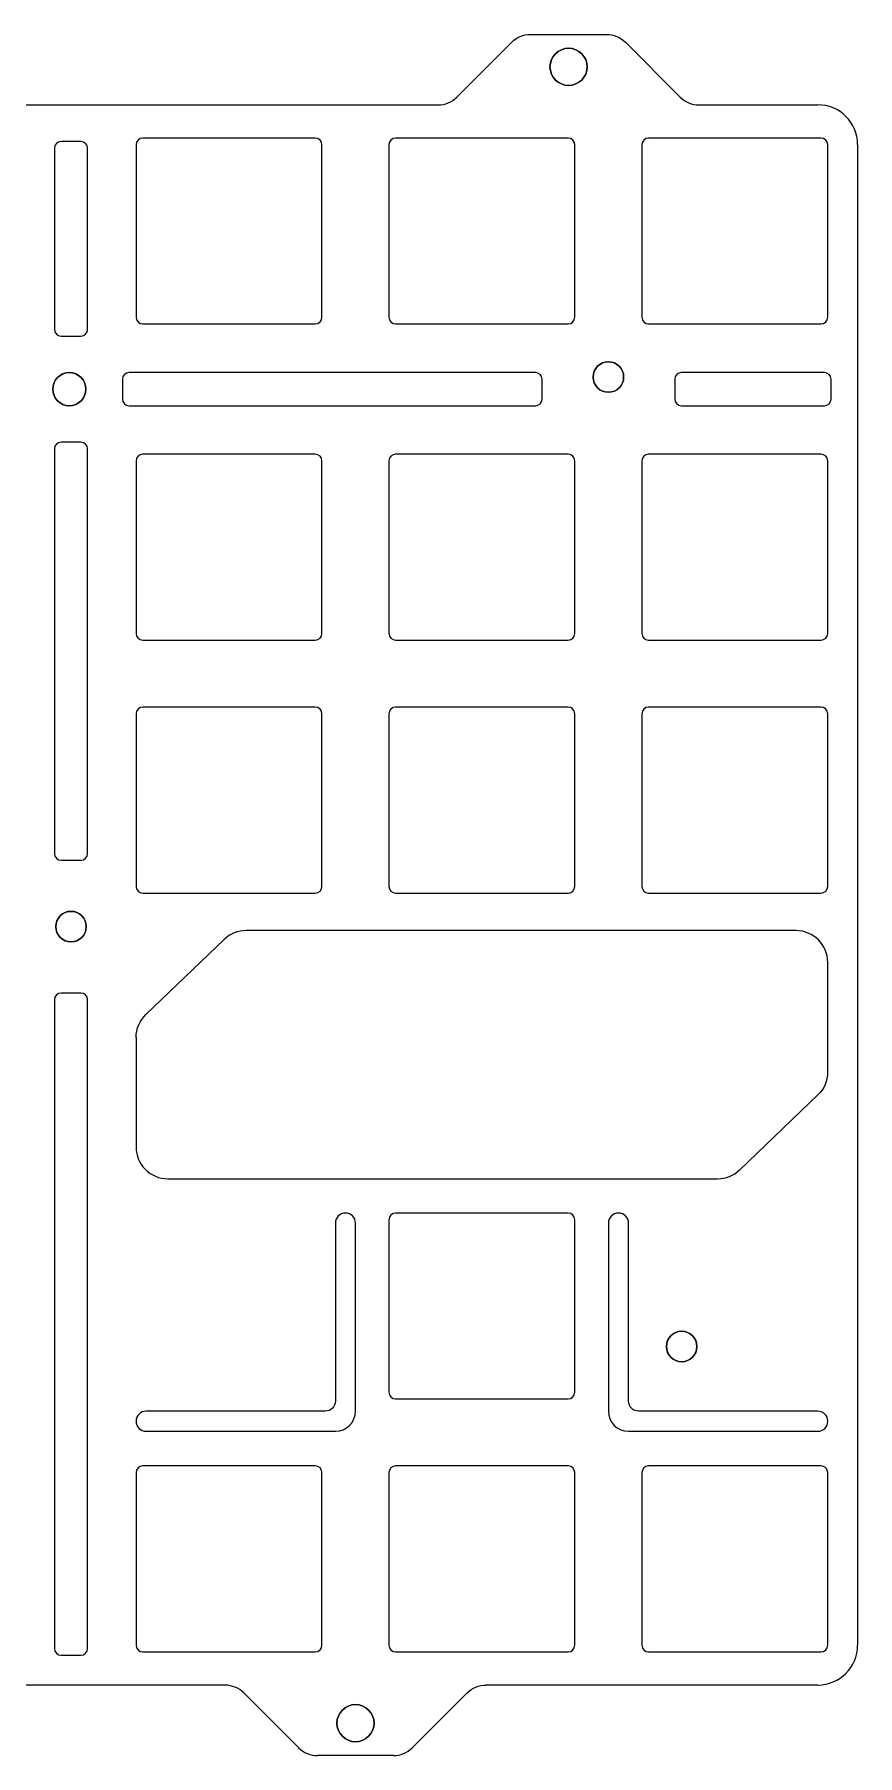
# Model space of a CAD drawing. Header units: millimetres. Extents: x 35 to 382, y 38 to 167.
# Drawn here: x 319.8 to 381.8, y 37.6 to 167.3 of the extents above; entities that cross this region are included whole.
import ezdxf

# ---------------------------------------------------------------- set-up
doc = ezdxf.new("R2010")
doc.units = ezdxf.units.MM
doc.header["$MEASUREMENT"] = 0

msp = doc.modelspace()

# ---------------------------------------------------------------- linework, layer by layer
for p, q in [((357.14, 167.27), (362.87, 167.27)), ((357.14, 167.27), (362.87, 167.27)), ((351.59, 162.55), (355.73, 166.69)), ((351.59, 162.55), (355.73, 166.69)), ((364.29, 166.69), (368.42, 162.55)), ((364.29, 166.69), (368.42, 162.55)), ((268.06, 161.97), (345.84, 161.97)), ((268.06, 161.97), (345.84, 161.97)), ((345.84, 161.97), (350.18, 161.97)), ((345.84, 161.97), (350.18, 161.97)), ((369.84, 161.97), (378.78, 161.97)), ((369.84, 161.97), (378.78, 161.97)), ((340.93, 159.47), (327.93, 159.47)), ((340.93, 159.47), (327.93, 159.47)), ((359.98, 159.47), (346.98, 159.47)), ((359.98, 159.47), (346.98, 159.47)), ((379.03, 159.47), (366.03, 159.47)), ((379.03, 159.47), (366.03, 159.47)), ((321.28, 158.7), (321.28, 145.06)), ((321.28, 158.7), (321.28, 145.06)), ((323.28, 159.2), (321.78, 159.2)), ((323.28, 159.2), (321.78, 159.2)), ((323.78, 145.06), (323.78, 158.7)), ((323.78, 145.06), (323.78, 158.7)), ((327.43, 158.97), (327.43, 145.97)), ((327.43, 158.97), (327.43, 145.97)), ((341.43, 145.97), (341.43, 158.97)), ((341.43, 145.97), (341.43, 158.97)), ((346.48, 158.97), (346.48, 145.97)), ((346.48, 158.97), (346.48, 145.97)), ((360.48, 145.97), (360.48, 158.97)), ((360.48, 145.97), (360.48, 158.97)), ((365.53, 158.97), (365.53, 145.97)), ((365.53, 158.97), (365.53, 145.97)), ((379.53, 145.97), (379.53, 158.97)), ((379.53, 145.97), (379.53, 158.97)), ((381.78, 158.97), (381.78, 45.96)), ((381.78, 158.97), (381.78, 45.96)), ((327.93, 145.47), (340.93, 145.47)), ((327.93, 145.47), (340.93, 145.47)), ((346.98, 145.47), (359.98, 145.47)), ((346.98, 145.47), (359.98, 145.47)), ((366.03, 145.47), (379.03, 145.47)), ((366.03, 145.47), (379.03, 145.47)), ((321.78, 144.56), (323.28, 144.56)), ((321.78, 144.56), (323.28, 144.56)), ((326.4, 141.31), (326.4, 139.81)), ((326.4, 141.31), (326.4, 139.81)), ((357.51, 141.81), (326.9, 141.81)), ((357.51, 141.81), (326.9, 141.81)), ((358.01, 139.81), (358.01, 141.31)), ((358.01, 139.81), (358.01, 141.31)), ((368.01, 141.31), (368.01, 139.81)), ((368.01, 141.31), (368.01, 139.81)), ((379.28, 141.81), (368.51, 141.81)), ((379.28, 141.81), (368.51, 141.81)), ((379.78, 139.81), (379.78, 141.31)), ((379.78, 139.81), (379.78, 141.31)), ((326.9, 139.31), (357.51, 139.31)), ((326.9, 139.31), (357.51, 139.31)), ((368.51, 139.31), (379.28, 139.31)), ((368.51, 139.31), (379.28, 139.31)), ((323.28, 136.56), (321.78, 136.56)), ((323.28, 136.56), (321.78, 136.56)), ((321.28, 136.06), (321.28, 105.58)), ((321.28, 136.06), (321.28, 105.58)), ((323.78, 105.58), (323.78, 136.06)), ((323.78, 105.58), (323.78, 136.06)), ((327.43, 135.16), (327.43, 122.16)), ((327.43, 135.16), (327.43, 122.16)), ((340.93, 135.66), (327.93, 135.66)), ((340.93, 135.66), (327.93, 135.66)), ((341.43, 122.16), (341.43, 135.16)), ((341.43, 122.16), (341.43, 135.16)), ((346.48, 135.16), (346.48, 122.16)), ((346.48, 135.16), (346.48, 122.16)), ((359.98, 135.66), (346.98, 135.66)), ((359.98, 135.66), (346.98, 135.66)), ((360.48, 122.16), (360.48, 135.16)), ((360.48, 122.16), (360.48, 135.16)), ((365.53, 135.16), (365.53, 122.16)), ((365.53, 135.16), (365.53, 122.16)), ((379.03, 135.66), (366.03, 135.66)), ((379.03, 135.66), (366.03, 135.66)), ((379.53, 122.16), (379.53, 135.16)), ((379.53, 122.16), (379.53, 135.16)), ((327.93, 121.66), (340.93, 121.66)), ((327.93, 121.66), (340.93, 121.66)), ((346.98, 121.66), (359.98, 121.66)), ((346.98, 121.66), (359.98, 121.66)), ((366.03, 121.66), (379.03, 121.66)), ((366.03, 121.66), (379.03, 121.66)), ((327.43, 116.11), (327.43, 103.11)), ((327.43, 116.11), (327.43, 103.11)), ((340.93, 116.61), (327.93, 116.61)), ((340.93, 116.61), (327.93, 116.61)), ((341.43, 103.11), (341.43, 116.11)), ((341.43, 103.11), (341.43, 116.11)), ((346.48, 116.11), (346.48, 103.11)), ((346.48, 116.11), (346.48, 103.11)), ((359.98, 116.61), (346.98, 116.61)), ((359.98, 116.61), (346.98, 116.61)), ((360.48, 103.11), (360.48, 116.11)), ((360.48, 103.11), (360.48, 116.11)), ((365.53, 116.11), (365.53, 103.11)), ((365.53, 116.11), (365.53, 103.11)), ((379.03, 116.61), (366.03, 116.61)), ((379.03, 116.61), (366.03, 116.61)), ((379.53, 103.11), (379.53, 116.11)), ((379.53, 103.11), (379.53, 116.11)), ((321.78, 105.08), (323.28, 105.08)), ((321.78, 105.08), (323.28, 105.08)), ((327.93, 102.61), (340.93, 102.61)), ((327.93, 102.61), (340.93, 102.61)), ((346.98, 102.61), (359.98, 102.61)), ((346.98, 102.61), (359.98, 102.61)), ((366.03, 102.61), (379.03, 102.61)), ((366.03, 102.61), (379.03, 102.61)), ((334.07, 99.12), (328.17, 93.47)), ((334.07, 99.12), (328.17, 93.47)), ((377.14, 99.78), (335.72, 99.78)), ((377.14, 99.78), (335.72, 99.78)), ((379.53, 89.13), (379.53, 97.39)), ((379.53, 89.13), (379.53, 97.39)), ((323.28, 95.08), (321.78, 95.08)), ((323.28, 95.08), (321.78, 95.08)), ((321.28, 94.58), (321.28, 45.71)), ((321.28, 94.58), (321.28, 45.71)), ((323.78, 45.71), (323.78, 94.58)), ((323.78, 45.71), (323.78, 94.58)), ((327.43, 91.74), (327.43, 83.48)), ((327.43, 91.74), (327.43, 83.48)), ((372.89, 81.75), (378.79, 87.4)), ((372.89, 81.75), (378.79, 87.4)), ((329.82, 81.09), (371.24, 81.09)), ((329.82, 81.09), (371.24, 81.09)), ((346.48, 78.01), (346.48, 65.01)), ((346.48, 78.01), (346.48, 65.01)), ((359.98, 78.51), (346.98, 78.51)), ((359.98, 78.51), (346.98, 78.51)), ((360.48, 65.01), (360.48, 78.01)), ((360.48, 65.01), (360.48, 78.01)), ((342.44, 77.75), (342.44, 64.35)), ((342.44, 77.75), (342.44, 64.35)), ((343.96, 63.59), (343.96, 77.75)), ((343.96, 63.59), (343.96, 77.75)), ((363.01, 77.75), (363.01, 63.59)), ((363.01, 77.75), (363.01, 63.59)), ((364.53, 64.35), (364.53, 77.75)), ((364.53, 64.35), (364.53, 77.75)), ((341.68, 63.59), (328.19, 63.59)), ((341.68, 63.59), (328.19, 63.59)), ((346.98, 64.51), (359.98, 64.51)), ((346.98, 64.51), (359.98, 64.51)), ((378.78, 63.59), (365.28, 63.59)), ((378.78, 63.59), (365.28, 63.59)), ((328.19, 62.07), (342.44, 62.07)), ((328.19, 62.07), (342.44, 62.07)), ((364.53, 62.07), (378.78, 62.07)), ((364.53, 62.07), (378.78, 62.07)), ((327.43, 58.96), (327.43, 45.96)), ((327.43, 58.96), (327.43, 45.96)), ((340.93, 59.46), (327.93, 59.46)), ((340.93, 59.46), (327.93, 59.46)), ((341.43, 45.96), (341.43, 58.96)), ((341.43, 45.96), (341.43, 58.96)), ((346.48, 58.96), (346.48, 45.96)), ((346.48, 58.96), (346.48, 45.96)), ((359.98, 59.46), (346.98, 59.46)), ((359.98, 59.46), (346.98, 59.46)), ((360.48, 45.96), (360.48, 58.96)), ((360.48, 45.96), (360.48, 58.96)), ((365.53, 58.96), (365.53, 45.96)), ((365.53, 58.96), (365.53, 45.96)), ((379.03, 59.46), (366.03, 59.46)), ((379.03, 59.46), (366.03, 59.46)), ((379.53, 45.96), (379.53, 58.96)), ((379.53, 45.96), (379.53, 58.96)), ((327.93, 45.46), (340.93, 45.46)), ((327.93, 45.46), (340.93, 45.46)), ((346.98, 45.46), (359.98, 45.46)), ((346.98, 45.46), (359.98, 45.46)), ((366.03, 45.46), (379.03, 45.46)), ((366.03, 45.46), (379.03, 45.46)), ((321.78, 45.21), (323.28, 45.21)), ((321.78, 45.21), (323.28, 45.21)), ((334.13, 42.96), (279.97, 42.96)), ((334.13, 42.96), (279.97, 42.96)), ((378.78, 42.96), (353.79, 42.96)), ((378.78, 42.96), (353.79, 42.96)), ((339.68, 38.24), (335.54, 42.37)), ((339.68, 38.24), (335.54, 42.37)), ((352.37, 42.37), (348.24, 38.24)), ((352.37, 42.37), (348.24, 38.24)), ((346.82, 37.65), (341.09, 37.65)), ((346.82, 37.65), (341.09, 37.65))]:
    msp.add_line(p, q)
at = {"extrusion": (0, 0, -1)}
for centre, radius in [((-360.01, 164.83), 1.4), ((-363.01, 141.47), 1.15), ((-322.4, 140.56), 1.25), ((-322.53, 100.08), 1.15), ((-368.53, 68.46), 1.15), ((-343.96, 40.09), 1.4)]:
    msp.add_circle(centre, radius, dxfattribs=at)
for centre, radius in [((360.01, 164.83), 1.4), ((363.01, 141.47), 1.15), ((322.4, 140.56), 1.25), ((322.53, 100.08), 1.15), ((368.53, 68.46), 1.15), ((343.96, 40.09), 1.4)]:
    msp.add_circle(centre, radius)
for centre, radius, start, end in [((378.78, 158.97), 3, 0, 90), ((378.78, 158.97), 3, 0, 90), ((335.72, 97.39), 2.39, 90, 133.7532), ((335.72, 97.39), 2.39, 90, 133.7532), ((371.24, 83.48), 2.39, 270, 313.7532), ((371.24, 83.48), 2.39, 270, 313.7532), ((378.78, 45.96), 3, 270, 0), ((378.78, 45.96), 3, 270, 0), ((334.13, 40.95), 2, 45, 90), ((334.13, 40.95), 2, 45, 90), ((341.09, 39.65), 2, 225, 270), ((341.09, 39.65), 2, 225, 270), ((346.82, 39.65), 2, 270, 315), ((346.82, 39.65), 2, 270, 315)]:
    msp.add_arc(centre, radius, start, end)
for centre, start_param, end_param in [((329.79, 91.75), 1.164124, 1.977469), ((329.79, 91.75), 1.164124, 1.977469), ((377.17, 89.11), 4.305716, 5.119062), ((377.17, 89.11), 4.305716, 5.119062)]:
    msp.add_ellipse(centre, major_axis=(-0.93, -2.18), ratio=0.992184, start_param=start_param, end_param=end_param, dxfattribs=at)
for points, knots in [([(355.73, 166.69), (355.91, 166.87), (356.13, 167.02), (356.62, 167.22), (356.88, 167.27), (357.14, 167.27)], [0, 0, 0, 0, 0.0788512, 0.0788512, 0.1577024, 0.1577024, 0.1577024, 0.1577024]), ([(355.73, 166.69), (355.91, 166.87), (356.13, 167.02), (356.62, 167.22), (356.88, 167.27), (357.14, 167.27)], [0, 0, 0, 0, 0.0788512, 0.0788512, 0.1577024, 0.1577024, 0.1577024, 0.1577024]), ([(362.87, 167.27), (363.14, 167.27), (363.4, 167.22), (363.88, 167.02), (364.1, 166.87), (364.29, 166.69)], [0, 0, 0, 0, 0.0788512, 0.0788512, 0.1577024, 0.1577024, 0.1577024, 0.1577024]), ([(362.87, 167.27), (363.14, 167.27), (363.4, 167.22), (363.88, 167.02), (364.1, 166.87), (364.29, 166.69)], [0, 0, 0, 0, 0.0788512, 0.0788512, 0.1577024, 0.1577024, 0.1577024, 0.1577024]), ([(350.18, 161.97), (350.44, 161.97), (350.7, 162.02), (351.19, 162.22), (351.41, 162.37), (351.59, 162.55)], [0, 0, 0, 0, 0.0788512, 0.0788512, 0.1577024, 0.1577024, 0.1577024, 0.1577024]), ([(350.18, 161.97), (350.44, 161.97), (350.7, 162.02), (351.19, 162.22), (351.41, 162.37), (351.59, 162.55)], [0, 0, 0, 0, 0.0788512, 0.0788512, 0.1577024, 0.1577024, 0.1577024, 0.1577024]), ([(368.42, 162.55), (368.61, 162.37), (368.83, 162.22), (369.31, 162.02), (369.57, 161.97), (369.84, 161.97)], [0, 0, 0, 0, 0.0788512, 0.0788512, 0.1577024, 0.1577024, 0.1577024, 0.1577024]), ([(368.42, 162.55), (368.61, 162.37), (368.83, 162.22), (369.31, 162.02), (369.57, 161.97), (369.84, 161.97)], [0, 0, 0, 0, 0.0788512, 0.0788512, 0.1577024, 0.1577024, 0.1577024, 0.1577024]), ([(352.37, 42.37), (352.56, 42.56), (352.78, 42.7), (353.26, 42.9), (353.52, 42.96), (353.79, 42.96)], [-0.1577024, -0.1577024, -0.1577024, -0.1577024, -0.0788512, -0.0788512, 0, 0, 0, 0]), ([(352.37, 42.37), (352.56, 42.56), (352.78, 42.7), (353.26, 42.9), (353.52, 42.96), (353.79, 42.96)], [-0.1577024, -0.1577024, -0.1577024, -0.1577024, -0.0788512, -0.0788512, 0, 0, 0, 0])]:
    msp.add_open_spline(points, degree=3, knots=knots)
for points in [[(327.93, 159.47), (327.66, 159.47), (327.43, 159.24), (327.43, 158.97)], [(327.93, 159.47), (327.66, 159.47), (327.43, 159.24), (327.43, 158.97)], [(341.43, 158.97), (341.43, 159.24), (341.21, 159.47), (340.93, 159.47)], [(341.43, 158.97), (341.43, 159.24), (341.21, 159.47), (340.93, 159.47)], [(346.98, 159.47), (346.71, 159.47), (346.48, 159.24), (346.48, 158.97)], [(346.98, 159.47), (346.71, 159.47), (346.48, 159.24), (346.48, 158.97)], [(360.48, 158.97), (360.48, 159.24), (360.26, 159.47), (359.98, 159.47)], [(360.48, 158.97), (360.48, 159.24), (360.26, 159.47), (359.98, 159.47)], [(366.03, 159.47), (365.76, 159.47), (365.53, 159.24), (365.53, 158.97)], [(366.03, 159.47), (365.76, 159.47), (365.53, 159.24), (365.53, 158.97)], [(379.53, 158.97), (379.53, 159.24), (379.31, 159.47), (379.03, 159.47)], [(379.53, 158.97), (379.53, 159.24), (379.31, 159.47), (379.03, 159.47)], [(321.78, 159.2), (321.5, 159.2), (321.28, 158.98), (321.28, 158.7)], [(321.78, 159.2), (321.5, 159.2), (321.28, 158.98), (321.28, 158.7)], [(323.78, 158.7), (323.78, 158.98), (323.55, 159.2), (323.28, 159.2)], [(323.78, 158.7), (323.78, 158.98), (323.55, 159.2), (323.28, 159.2)], [(327.43, 145.97), (327.43, 145.69), (327.66, 145.47), (327.93, 145.47)], [(327.43, 145.97), (327.43, 145.69), (327.66, 145.47), (327.93, 145.47)], [(340.93, 145.47), (341.21, 145.47), (341.43, 145.69), (341.43, 145.97)], [(340.93, 145.47), (341.21, 145.47), (341.43, 145.69), (341.43, 145.97)], [(346.48, 145.97), (346.48, 145.69), (346.71, 145.47), (346.98, 145.47)], [(346.48, 145.97), (346.48, 145.69), (346.71, 145.47), (346.98, 145.47)], [(359.98, 145.47), (360.26, 145.47), (360.48, 145.69), (360.48, 145.97)], [(359.98, 145.47), (360.26, 145.47), (360.48, 145.69), (360.48, 145.97)], [(365.53, 145.97), (365.53, 145.69), (365.76, 145.47), (366.03, 145.47)], [(365.53, 145.97), (365.53, 145.69), (365.76, 145.47), (366.03, 145.47)], [(379.03, 145.47), (379.31, 145.47), (379.53, 145.69), (379.53, 145.97)], [(379.03, 145.47), (379.31, 145.47), (379.53, 145.69), (379.53, 145.97)], [(321.28, 145.06), (321.28, 144.79), (321.5, 144.56), (321.78, 144.56)], [(321.28, 145.06), (321.28, 144.79), (321.5, 144.56), (321.78, 144.56)], [(323.28, 144.56), (323.55, 144.56), (323.78, 144.79), (323.78, 145.06)], [(323.28, 144.56), (323.55, 144.56), (323.78, 144.79), (323.78, 145.06)], [(326.9, 141.81), (326.62, 141.81), (326.4, 141.59), (326.4, 141.31)], [(326.9, 141.81), (326.62, 141.81), (326.4, 141.59), (326.4, 141.31)], [(358.01, 141.31), (358.01, 141.59), (357.78, 141.81), (357.51, 141.81)], [(358.01, 141.31), (358.01, 141.59), (357.78, 141.81), (357.51, 141.81)], [(368.51, 141.81), (368.23, 141.81), (368.01, 141.59), (368.01, 141.31)], [(368.51, 141.81), (368.23, 141.81), (368.01, 141.59), (368.01, 141.31)], [(379.78, 141.31), (379.78, 141.59), (379.56, 141.81), (379.28, 141.81)], [(379.78, 141.31), (379.78, 141.59), (379.56, 141.81), (379.28, 141.81)], [(326.4, 139.81), (326.4, 139.54), (326.62, 139.31), (326.9, 139.31)], [(326.4, 139.81), (326.4, 139.54), (326.62, 139.31), (326.9, 139.31)], [(357.51, 139.31), (357.78, 139.31), (358.01, 139.54), (358.01, 139.81)], [(357.51, 139.31), (357.78, 139.31), (358.01, 139.54), (358.01, 139.81)], [(368.01, 139.81), (368.01, 139.54), (368.23, 139.31), (368.51, 139.31)], [(368.01, 139.81), (368.01, 139.54), (368.23, 139.31), (368.51, 139.31)], [(379.28, 139.31), (379.56, 139.31), (379.78, 139.54), (379.78, 139.81)], [(379.28, 139.31), (379.56, 139.31), (379.78, 139.54), (379.78, 139.81)], [(321.78, 136.56), (321.5, 136.56), (321.28, 136.34), (321.28, 136.06)], [(321.78, 136.56), (321.5, 136.56), (321.28, 136.34), (321.28, 136.06)], [(323.78, 136.06), (323.78, 136.34), (323.55, 136.56), (323.28, 136.56)], [(323.78, 136.06), (323.78, 136.34), (323.55, 136.56), (323.28, 136.56)], [(327.93, 135.66), (327.66, 135.66), (327.43, 135.43), (327.43, 135.16)], [(327.93, 135.66), (327.66, 135.66), (327.43, 135.43), (327.43, 135.16)], [(341.43, 135.16), (341.43, 135.43), (341.21, 135.66), (340.93, 135.66)], [(341.43, 135.16), (341.43, 135.43), (341.21, 135.66), (340.93, 135.66)], [(346.98, 135.66), (346.71, 135.66), (346.48, 135.43), (346.48, 135.16)], [(346.98, 135.66), (346.71, 135.66), (346.48, 135.43), (346.48, 135.16)], [(360.48, 135.16), (360.48, 135.43), (360.26, 135.66), (359.98, 135.66)], [(360.48, 135.16), (360.48, 135.43), (360.26, 135.66), (359.98, 135.66)], [(366.03, 135.66), (365.76, 135.66), (365.53, 135.43), (365.53, 135.16)], [(366.03, 135.66), (365.76, 135.66), (365.53, 135.43), (365.53, 135.16)], [(379.53, 135.16), (379.53, 135.43), (379.31, 135.66), (379.03, 135.66)], [(379.53, 135.16), (379.53, 135.43), (379.31, 135.66), (379.03, 135.66)], [(327.43, 122.16), (327.43, 121.88), (327.66, 121.66), (327.93, 121.66)], [(327.43, 122.16), (327.43, 121.88), (327.66, 121.66), (327.93, 121.66)], [(340.93, 121.66), (341.21, 121.66), (341.43, 121.88), (341.43, 122.16)], [(340.93, 121.66), (341.21, 121.66), (341.43, 121.88), (341.43, 122.16)], [(346.48, 122.16), (346.48, 121.88), (346.71, 121.66), (346.98, 121.66)], [(346.48, 122.16), (346.48, 121.88), (346.71, 121.66), (346.98, 121.66)], [(359.98, 121.66), (360.26, 121.66), (360.48, 121.88), (360.48, 122.16)], [(359.98, 121.66), (360.26, 121.66), (360.48, 121.88), (360.48, 122.16)], [(365.53, 122.16), (365.53, 121.88), (365.76, 121.66), (366.03, 121.66)], [(365.53, 122.16), (365.53, 121.88), (365.76, 121.66), (366.03, 121.66)], [(379.03, 121.66), (379.31, 121.66), (379.53, 121.88), (379.53, 122.16)], [(379.03, 121.66), (379.31, 121.66), (379.53, 121.88), (379.53, 122.16)], [(327.93, 116.61), (327.66, 116.61), (327.43, 116.38), (327.43, 116.11)], [(327.93, 116.61), (327.66, 116.61), (327.43, 116.38), (327.43, 116.11)], [(341.43, 116.11), (341.43, 116.38), (341.21, 116.61), (340.93, 116.61)], [(341.43, 116.11), (341.43, 116.38), (341.21, 116.61), (340.93, 116.61)], [(346.98, 116.61), (346.71, 116.61), (346.48, 116.38), (346.48, 116.11)], [(346.98, 116.61), (346.71, 116.61), (346.48, 116.38), (346.48, 116.11)], [(360.48, 116.11), (360.48, 116.38), (360.26, 116.61), (359.98, 116.61)], [(360.48, 116.11), (360.48, 116.38), (360.26, 116.61), (359.98, 116.61)], [(366.03, 116.61), (365.76, 116.61), (365.53, 116.38), (365.53, 116.11)], [(366.03, 116.61), (365.76, 116.61), (365.53, 116.38), (365.53, 116.11)], [(379.53, 116.11), (379.53, 116.38), (379.31, 116.61), (379.03, 116.61)], [(379.53, 116.11), (379.53, 116.38), (379.31, 116.61), (379.03, 116.61)], [(321.28, 105.58), (321.28, 105.3), (321.5, 105.08), (321.78, 105.08)], [(321.28, 105.58), (321.28, 105.3), (321.5, 105.08), (321.78, 105.08)], [(323.28, 105.08), (323.55, 105.08), (323.78, 105.3), (323.78, 105.58)], [(323.28, 105.08), (323.55, 105.08), (323.78, 105.3), (323.78, 105.58)], [(327.43, 103.11), (327.43, 102.83), (327.66, 102.61), (327.93, 102.61)], [(327.43, 103.11), (327.43, 102.83), (327.66, 102.61), (327.93, 102.61)], [(340.93, 102.61), (341.21, 102.61), (341.43, 102.83), (341.43, 103.11)], [(340.93, 102.61), (341.21, 102.61), (341.43, 102.83), (341.43, 103.11)], [(346.48, 103.11), (346.48, 102.83), (346.71, 102.61), (346.98, 102.61)], [(346.48, 103.11), (346.48, 102.83), (346.71, 102.61), (346.98, 102.61)], [(359.98, 102.61), (360.26, 102.61), (360.48, 102.83), (360.48, 103.11)], [(359.98, 102.61), (360.26, 102.61), (360.48, 102.83), (360.48, 103.11)], [(365.53, 103.11), (365.53, 102.83), (365.76, 102.61), (366.03, 102.61)], [(365.53, 103.11), (365.53, 102.83), (365.76, 102.61), (366.03, 102.61)], [(379.03, 102.61), (379.31, 102.61), (379.53, 102.83), (379.53, 103.11)], [(379.03, 102.61), (379.31, 102.61), (379.53, 102.83), (379.53, 103.11)], [(379.53, 97.39), (379.53, 98.71), (378.46, 99.78), (377.14, 99.78)], [(379.53, 97.39), (379.53, 98.71), (378.46, 99.78), (377.14, 99.78)], [(321.78, 95.08), (321.5, 95.08), (321.28, 94.86), (321.28, 94.58)], [(321.78, 95.08), (321.5, 95.08), (321.28, 94.86), (321.28, 94.58)], [(323.78, 94.58), (323.78, 94.86), (323.55, 95.08), (323.28, 95.08)], [(323.78, 94.58), (323.78, 94.86), (323.55, 95.08), (323.28, 95.08)], [(327.43, 83.48), (327.43, 82.16), (328.5, 81.09), (329.82, 81.09)], [(327.43, 83.48), (327.43, 82.16), (328.5, 81.09), (329.82, 81.09)], [(343.2, 78.51), (342.78, 78.51), (342.44, 78.17), (342.44, 77.75)], [(343.2, 78.51), (342.78, 78.51), (342.44, 78.17), (342.44, 77.75)], [(343.96, 77.75), (343.96, 78.17), (343.62, 78.51), (343.2, 78.51)], [(343.96, 77.75), (343.96, 78.17), (343.62, 78.51), (343.2, 78.51)], [(346.98, 78.51), (346.71, 78.51), (346.48, 78.28), (346.48, 78.01)], [(346.98, 78.51), (346.71, 78.51), (346.48, 78.28), (346.48, 78.01)], [(360.48, 78.01), (360.48, 78.28), (360.26, 78.51), (359.98, 78.51)], [(360.48, 78.01), (360.48, 78.28), (360.26, 78.51), (359.98, 78.51)], [(363.77, 78.51), (363.35, 78.51), (363.01, 78.17), (363.01, 77.75)], [(363.77, 78.51), (363.35, 78.51), (363.01, 78.17), (363.01, 77.75)], [(364.53, 77.75), (364.53, 78.17), (364.19, 78.51), (363.77, 78.51)], [(364.53, 77.75), (364.53, 78.17), (364.19, 78.51), (363.77, 78.51)], [(346.48, 65.01), (346.48, 64.73), (346.71, 64.51), (346.98, 64.51)], [(346.48, 65.01), (346.48, 64.73), (346.71, 64.51), (346.98, 64.51)], [(359.98, 64.51), (360.26, 64.51), (360.48, 64.73), (360.48, 65.01)], [(359.98, 64.51), (360.26, 64.51), (360.48, 64.73), (360.48, 65.01)], [(328.19, 63.59), (327.77, 63.59), (327.43, 63.25), (327.43, 62.83)], [(328.19, 63.59), (327.77, 63.59), (327.43, 63.25), (327.43, 62.83)], [(342.44, 64.35), (342.44, 63.93), (342.1, 63.59), (341.68, 63.59)], [(342.44, 64.35), (342.44, 63.93), (342.1, 63.59), (341.68, 63.59)], [(342.44, 62.07), (343.28, 62.07), (343.96, 62.75), (343.96, 63.59)], [(342.44, 62.07), (343.28, 62.07), (343.96, 62.75), (343.96, 63.59)], [(363.01, 63.59), (363.01, 62.75), (363.69, 62.07), (364.53, 62.07)], [(363.01, 63.59), (363.01, 62.75), (363.69, 62.07), (364.53, 62.07)], [(365.28, 63.59), (364.87, 63.59), (364.53, 63.93), (364.53, 64.35)], [(365.28, 63.59), (364.87, 63.59), (364.53, 63.93), (364.53, 64.35)], [(379.54, 62.83), (379.54, 63.25), (379.2, 63.59), (378.78, 63.59)], [(379.54, 62.83), (379.54, 63.25), (379.2, 63.59), (378.78, 63.59)], [(327.43, 62.83), (327.43, 62.41), (327.77, 62.07), (328.19, 62.07)], [(327.43, 62.83), (327.43, 62.41), (327.77, 62.07), (328.19, 62.07)], [(378.78, 62.07), (379.2, 62.07), (379.54, 62.41), (379.54, 62.83)], [(378.78, 62.07), (379.2, 62.07), (379.54, 62.41), (379.54, 62.83)], [(327.93, 59.46), (327.66, 59.46), (327.43, 59.23), (327.43, 58.96)], [(327.93, 59.46), (327.66, 59.46), (327.43, 59.23), (327.43, 58.96)], [(341.43, 58.96), (341.43, 59.23), (341.21, 59.46), (340.93, 59.46)], [(341.43, 58.96), (341.43, 59.23), (341.21, 59.46), (340.93, 59.46)], [(346.98, 59.46), (346.71, 59.46), (346.48, 59.23), (346.48, 58.96)], [(346.98, 59.46), (346.71, 59.46), (346.48, 59.23), (346.48, 58.96)], [(360.48, 58.96), (360.48, 59.23), (360.26, 59.46), (359.98, 59.46)], [(360.48, 58.96), (360.48, 59.23), (360.26, 59.46), (359.98, 59.46)], [(366.03, 59.46), (365.76, 59.46), (365.53, 59.23), (365.53, 58.96)], [(366.03, 59.46), (365.76, 59.46), (365.53, 59.23), (365.53, 58.96)], [(379.53, 58.96), (379.53, 59.23), (379.31, 59.46), (379.03, 59.46)], [(379.53, 58.96), (379.53, 59.23), (379.31, 59.46), (379.03, 59.46)], [(321.28, 45.71), (321.28, 45.43), (321.5, 45.21), (321.78, 45.21)], [(321.28, 45.71), (321.28, 45.43), (321.5, 45.21), (321.78, 45.21)], [(323.28, 45.21), (323.55, 45.21), (323.78, 45.43), (323.78, 45.71)], [(323.28, 45.21), (323.55, 45.21), (323.78, 45.43), (323.78, 45.71)], [(327.43, 45.96), (327.43, 45.68), (327.66, 45.46), (327.93, 45.46)], [(327.43, 45.96), (327.43, 45.68), (327.66, 45.46), (327.93, 45.46)], [(340.93, 45.46), (341.21, 45.46), (341.43, 45.68), (341.43, 45.96)], [(340.93, 45.46), (341.21, 45.46), (341.43, 45.68), (341.43, 45.96)], [(346.48, 45.96), (346.48, 45.68), (346.71, 45.46), (346.98, 45.46)], [(346.48, 45.96), (346.48, 45.68), (346.71, 45.46), (346.98, 45.46)], [(359.98, 45.46), (360.26, 45.46), (360.48, 45.68), (360.48, 45.96)], [(359.98, 45.46), (360.26, 45.46), (360.48, 45.68), (360.48, 45.96)], [(365.53, 45.96), (365.53, 45.68), (365.76, 45.46), (366.03, 45.46)], [(365.53, 45.96), (365.53, 45.68), (365.76, 45.46), (366.03, 45.46)], [(379.03, 45.46), (379.31, 45.46), (379.53, 45.68), (379.53, 45.96)], [(379.03, 45.46), (379.31, 45.46), (379.53, 45.68), (379.53, 45.96)]]:
    msp.add_open_spline(points, degree=3)

doc.saveas('drawing.dxf')
